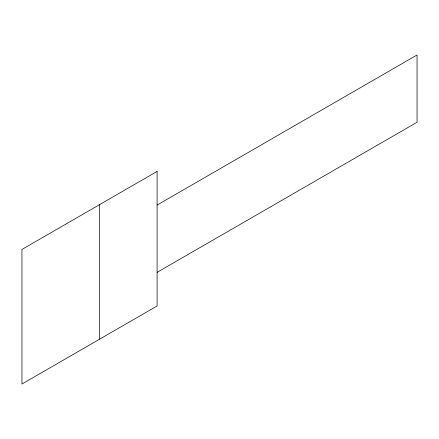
<?xml version="1.0" encoding="UTF-8"?>
<svg xmlns="http://www.w3.org/2000/svg" width="439" height="439" viewBox="0 0 439 439"><rect width="100%" height="100%" fill="white"/><g stroke="black" fill="none" stroke-linecap="round" stroke-linejoin="round"><path stroke-width="0.66" d="M157.091 205.073L417.05 54.99L417.05 122.267L157.091 272.35M99.631 204.607L99.631 339.16M157.091 171.435L21.95 249.462L21.95 384.01L157.091 305.988L157.091 171.435"/></g></svg>
